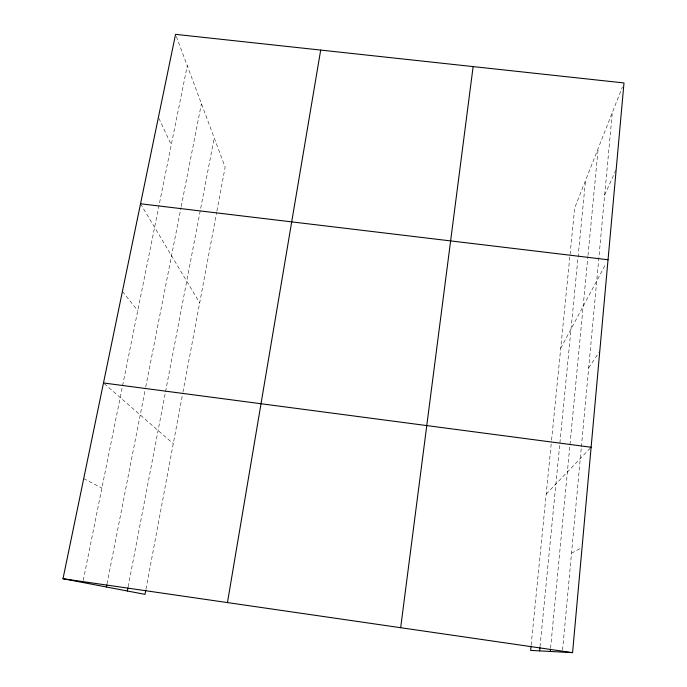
<?xml version="1.0" encoding="UTF-8"?>
<svg xmlns="http://www.w3.org/2000/svg" width="687" height="687" viewBox="0 0 687 687"><rect width="100%" height="100%" fill="white"/><g stroke="black" fill="none" stroke-linecap="round" stroke-linejoin="round"><path stroke-width="0.52" stroke-dasharray="3.44 2.58" d="M562.576 649.979L581.271 447.872M581.374 446.808L612.297 112.608M550.588 648.262L587.892 256.534M587.995 255.478L598.197 148.383M540.025 646.63L585.522 180.518M531.154 645.102L551.472 441.148M551.575 440.084L574.701 207.963L622.431 86.906M145.988 589.111L182.742 393.17M182.94 392.122L216.731 212.008M216.92 210.969L225.138 167.173L175.924 35.329M128.134 586.801L200.303 210.351M200.707 208.264L214.198 137.872M107.026 583.864L145.55 387.906M145.756 386.867L180.999 207.577M181.205 206.529L201.428 103.66M83.239 580.403L187.268 65.712M604.672 195.022L615.767 170.359M560.721 348.3L606.063 263.439M588.682 367.863L599.76 351.409M546.199 494.108L591.112 447.246M571.532 553.198L582.061 547.556M83.702 478.633L101.908 488.045M104.278 383.664L173.27 443.69M122.406 291.434L137.752 310.696M140.526 203.773L199.677 302.898M158.86 118.207L171.261 144.897"/><path stroke-width="1.03" d="M531.051 646.158L530.63 650.4L572.572 652.65L623.994 82.947L175.563 34.35L63.006 578.72L145 594.358L145.79 590.159M550.287 651.456L550.485 649.327M539.604 650.881L539.922 647.695M400.667 627.712L473.128 66.596M227.457 602.585L320.692 50.082M127.335 590.992L127.937 587.849M106.408 586.999L106.82 584.912M140.526 203.773L608.038 259.755M103.479 382.968L591.112 447.246M63.006 578.72L572.572 652.65"/></g></svg>
